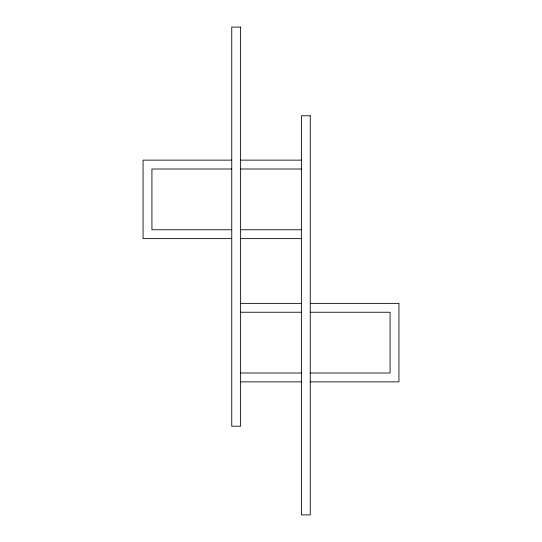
<?xml version="1.0" encoding="UTF-8"?>
<svg xmlns="http://www.w3.org/2000/svg" width="542" height="542" viewBox="0 0 542 542"><rect width="100%" height="100%" fill="white"/><g stroke="black" fill="none" stroke-linecap="round" stroke-linejoin="round"><path stroke-width="0.81" d="M231.752 160.134L143.061 160.134L143.061 238.629L231.752 238.629M240.621 160.134L301.379 160.134M231.752 169.002L151.929 169.002L151.929 229.761L231.752 229.761M240.621 169.002L301.379 169.002M240.621 229.761L301.379 229.761M240.621 238.629L301.379 238.629M240.621 303.371L301.379 303.371M310.248 303.371L398.939 303.371L398.939 381.866L310.248 381.866M240.621 312.239L301.379 312.239M310.248 312.239L390.071 312.239L390.071 372.998L310.248 372.998M240.621 372.998L301.379 372.998M240.621 381.866L301.379 381.866M240.621 27.1L231.752 27.1L231.752 426.208L240.621 426.208L240.621 27.1M310.248 115.792L301.379 115.792L301.379 514.9L310.248 514.9L310.248 115.792"/></g></svg>
